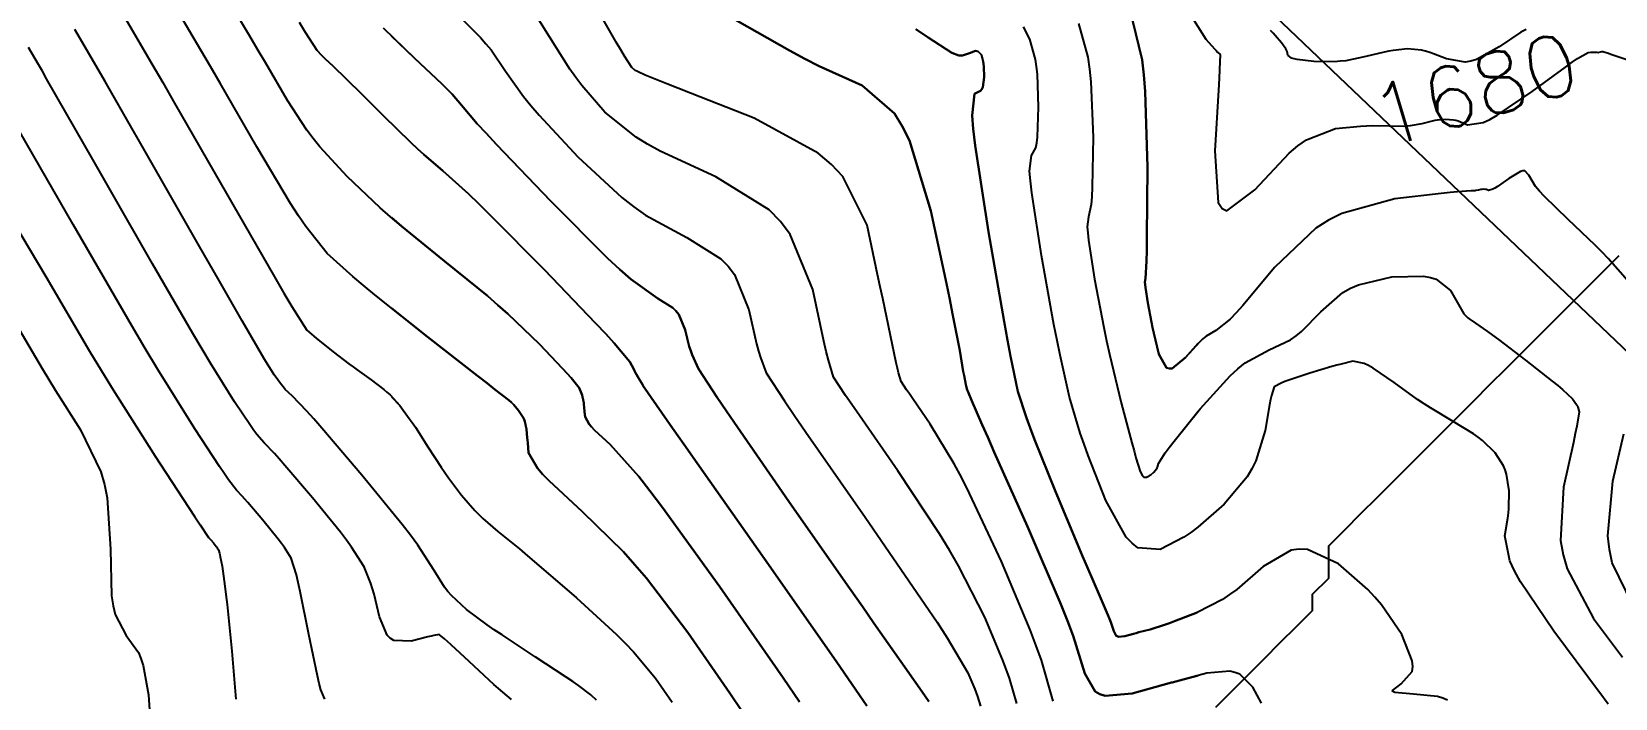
# Model space of a CAD drawing. Header units: metres. Extents: x 837117 to 838479, y 1189012 to 1191015.
# Drawn here: x 837802.6 to 837900.8, y 1190400.6 to 1190441.9 of the extents above; entities that cross this region are included whole.
import ezdxf

# ---------------------------------------------------------------- set-up
doc = ezdxf.new("R2010")
doc.units = ezdxf.units.M
doc.header["$LTSCALE"] = 0.3
for name, color, linetype in [('CORREDORVIA', 70, 'Continuous'), ('COTAS 10', 1, 'Continuous'), ('COTAS INT', 252, 'Continuous'), ('DRENAJE', 5, 'Continuous')]:
    doc.layers.add(name, color=color, linetype=linetype)
doc.styles.get("Standard").update_dxf_attribs({"font": 'simplex.shx'})

msp = doc.modelspace()

# ---------------------------------------------------------------- linework, layer by layer
at = {"layer": 'CORREDORVIA'}
msp.add_lwpolyline([(837910.676, 1191000.965), (838157.033, 1190996.193), (838237.174, 1190821.339), (838237.001, 1190602.875), (838240.031, 1190437.198), (838223.537, 1190366.272), (838212.196, 1190288.92), (838221.396, 1189997.878), (837954.545, 1189509.173), (837751.159, 1189231.384), (837593.191, 1189234.399), (837744.487, 1189686.609), (837750.277, 1189933.973), (837723.624, 1190051.525), (837726.092, 1190134.48), (837885.383, 1190229.429), (837983.184, 1190344.12), (837817.554, 1190502.187), (837798.033, 1190660.17), (837963.574, 1190795.982)], close=True, dxfattribs=at)
at = {"layer": 'COTAS 10'}
for points in [[(837878.85, 1190400.281), (837878.309, 1190401.267), (837877.493, 1190402.074), (837877.197, 1190402.192), (837876.872, 1190402.264), (837875.447, 1190402.142), (837873.751, 1190401.694), (837873.299, 1190401.572), (837873.256, 1190401.56), (837872.749, 1190401.421), (837870.824, 1190400.885), (837869.159, 1190400.732), (837868.816, 1190400.834), (837868.523, 1190401), (837867.893, 1190402.122), (837867.166, 1190404.452), (837866.812, 1190405.379), (837866.393, 1190406.428), (837864.328, 1190411.235), (837862.278, 1190415.845), (837861.868, 1190416.77), (837861.526, 1190417.543), (837860.861, 1190419.067), (837860.677, 1190419.523), (837860.638, 1190419.624), (837860.605, 1190419.713), (837860.529, 1190419.943), (837860.444, 1190420.376), (837860.404, 1190420.593), (837860.358, 1190420.853), (837860.133, 1190422.144), (837859.696, 1190424.424), (837859.516, 1190425.308), (837859.31, 1190426.301), (837858.352, 1190430.796), (837857.013, 1190435.157), (837856.567, 1190436.065), (837856.087, 1190436.842), (837854.084, 1190438.567), (837851.43, 1190439.782), (837850.541, 1190440.238), (837849.585, 1190440.745), (837845.574, 1190443.011)], [(837845.574, 1190443.011), (837849.585, 1190440.745), (837850.541, 1190440.238), (837851.43, 1190439.782), (837854.084, 1190438.567), (837856.087, 1190436.842), (837856.567, 1190436.065), (837857.013, 1190435.157), (837858.352, 1190430.796), (837859.31, 1190426.301), (837859.516, 1190425.308), (837859.696, 1190424.424), (837860.133, 1190422.144), (837860.358, 1190420.853), (837860.404, 1190420.593), (837860.444, 1190420.376), (837860.529, 1190419.943), (837860.605, 1190419.713), (837860.638, 1190419.624), (837860.677, 1190419.523), (837860.861, 1190419.067), (837861.526, 1190417.543), (837861.868, 1190416.77), (837862.278, 1190415.845), (837864.328, 1190411.235), (837866.393, 1190406.428), (837866.812, 1190405.379), (837867.166, 1190404.452), (837867.893, 1190402.122), (837868.523, 1190401), (837868.816, 1190400.834), (837869.159, 1190400.732), (837870.824, 1190400.885), (837872.749, 1190401.421), (837873.256, 1190401.56), (837873.299, 1190401.572), (837873.751, 1190401.694), (837874.923, 1190402.004)], [(837819.19, 1190442.494), (837819.566, 1190441.881), (837820.289, 1190440.761), (837820.58, 1190440.448), (837820.684, 1190440.344), (837820.797, 1190440.232), (837821.289, 1190439.767), (837822.103, 1190438.986), (837822.42, 1190438.676), (837822.777, 1190438.324), (837824.394, 1190436.714), (837826.104, 1190435.046), (837826.519, 1190434.659), (837826.909, 1190434.303), (837828.106, 1190433.286), (837829.697, 1190431.854), (837830.335, 1190431.237), (837831.059, 1190430.524), (837834.389, 1190427.152), (837837.566, 1190423.844), (837838.195, 1190423.172), (837838.715, 1190422.605), (837839.684, 1190421.439), (837839.926, 1190420.991), (837839.987, 1190420.878), (837840.046, 1190420.769), (837840.239, 1190420.414), (837840.464, 1190420.035), (837840.543, 1190419.911), (837840.63, 1190419.778), (837841.004, 1190419.228), (837842.339, 1190417.327), (837843.031, 1190416.342), (837843.863, 1190415.159), (837848.033, 1190409.228), (837852.471, 1190402.879), (837853.472, 1190401.431), (837854.374, 1190400.118)], [(837874.655, 1190442.62), (837875.39, 1190441.447), (837875.929, 1190440.857), (837876.034, 1190440.744), (837876.121, 1190440.652), (837876.276, 1190440.5), (837876.247, 1190439.578), (837876.217, 1190439.001), (837876.177, 1190438.283), (837875.956, 1190434.529), (837876.164, 1190431.32), (837876.395, 1190430.946), (837876.701, 1190430.796), (837878.431, 1190432.115), (837880.549, 1190434.386), (837881.1, 1190434.837), (837881.634, 1190435.21), (837881.738, 1190435.251), (837883.434, 1190435.915), (837884.978, 1190436.062), (837885.35, 1190436.084), (837885.7, 1190436.098), (837886.764, 1190436.078), (837887.631, 1190436.057), (837887.855, 1190436.07), (837888.072, 1190436.09), (837888.801, 1190436.229), (837889.44, 1190436.386), (837889.601, 1190436.417), (837889.755, 1190436.443), (837890.253, 1190436.494), (837890.736, 1190436.452), (837890.88, 1190436.419), (837891.029, 1190436.377), (837891.607, 1190436.148), (837892.59, 1190436.287), (837892.995, 1190436.476), (837893.458, 1190436.731), (837895.609, 1190438.197), (837897.681, 1190439.722), (837898.093, 1190440.013), (837898.436, 1190440.248), (837899.09, 1190440.627), (837899.26, 1190440.636), (837899.297, 1190440.638), (837899.33, 1190440.641), (837899.41, 1190440.65), (837899.473, 1190440.653), (837899.495, 1190440.652), (837899.518, 1190440.651), (837899.616, 1190440.638), (837899.72, 1190440.63), (837899.747, 1190440.631), (837899.774, 1190440.633), (837899.863, 1190440.655), (837899.945, 1190440.676), (837899.966, 1190440.679), (837899.988, 1190440.679), (837900.062, 1190440.67), (837900.343, 1190440.578), (837900.495, 1190440.528), (837900.679, 1190440.466), (837901.612, 1190440.152)], [(837832.349, 1190400.501), (837831.539, 1190401.19), (837831.266, 1190401.434), (837830.972, 1190401.701), (837829.734, 1190402.858), (837828.61, 1190403.91), (837828.387, 1190404.111), (837828.203, 1190404.273), (837827.859, 1190404.534), (837827.538, 1190404.476), (837827.368, 1190404.437), (837827.164, 1190404.389), (837826.134, 1190404.133), (837825.068, 1190404.17), (837824.84, 1190404.306), (837824.641, 1190404.498), (837824.165, 1190405.643), (837823.845, 1190407.031), (837823.745, 1190407.375), (837823.639, 1190407.702), (837823.213, 1190408.736), (837822.442, 1190409.952), (837822.118, 1190410.394), (837821.747, 1190410.882), (837820.009, 1190413.021), (837818.306, 1190415.024), (837817.956, 1190415.425), (837817.659, 1190415.759), (837817.028, 1190416.413), (837816.572, 1190416.937), (837816.385, 1190417.19), (837816.172, 1190417.489), (837815.184, 1190418.96), (837813.7, 1190421.353), (837813.174, 1190422.234), (837812.598, 1190423.21), (837810.102, 1190427.523), (837807.563, 1190431.963), (837806.399, 1190433.999), (837804.736, 1190436.91), (837803.539, 1190438.999), (837803.273, 1190439.46), (837803.036, 1190439.871), (837802.416, 1190440.931)], [(837854.374, 1190400.118), (837853.472, 1190401.431), (837852.471, 1190402.879), (837848.033, 1190409.228), (837843.863, 1190415.159), (837843.031, 1190416.342), (837842.339, 1190417.327), (837841.004, 1190419.228), (837840.63, 1190419.778), (837840.543, 1190419.911), (837840.464, 1190420.035), (837840.239, 1190420.414), (837840.046, 1190420.769), (837839.987, 1190420.878), (837839.926, 1190420.991), (837839.684, 1190421.439), (837838.715, 1190422.605), (837838.195, 1190423.172), (837837.566, 1190423.844), (837834.389, 1190427.152), (837831.059, 1190430.524), (837830.335, 1190431.237), (837829.697, 1190431.854), (837828.106, 1190433.286), (837826.909, 1190434.303), (837826.519, 1190434.659), (837826.104, 1190435.046), (837824.394, 1190436.714), (837822.777, 1190438.324), (837822.42, 1190438.676), (837822.103, 1190438.986), (837821.289, 1190439.767), (837820.797, 1190440.232), (837820.684, 1190440.344), (837820.58, 1190440.448)], [(837832.349, 1190400.501), (837831.539, 1190401.19), (837831.266, 1190401.434), (837830.972, 1190401.701), (837829.734, 1190402.858), (837828.61, 1190403.91), (837828.387, 1190404.111), (837828.203, 1190404.273), (837827.859, 1190404.534), (837827.538, 1190404.476), (837827.368, 1190404.437), (837827.164, 1190404.389), (837826.134, 1190404.133), (837825.068, 1190404.17), (837824.923, 1190404.256)]]:
    msp.add_lwpolyline(points, dxfattribs=at)
at = {"layer": 'COTAS INT'}
for points in [[(837850.209, 1190400.36), (837849.194, 1190401.846), (837845.269, 1190407.493), (837841.716, 1190412.416), (837840.935, 1190413.446), (837840.242, 1190414.33), (837838.471, 1190416.318), (837837.503, 1190417.216), (837837.316, 1190417.413), (837837.164, 1190417.588), (837836.909, 1190418.034), (837836.88, 1190418.351), (837836.872, 1190418.444), (837836.863, 1190418.539), (837836.828, 1190418.903), (837836.761, 1190419.275), (837836.732, 1190419.376), (837836.699, 1190419.476), (837836.542, 1190419.826), (837836.053, 1190420.452), (837835.81, 1190420.725), (837835.521, 1190421.041), (837834.09, 1190422.541), (837832.133, 1190424.415), (837831.512, 1190424.966), (837830.857, 1190425.532), (837828.206, 1190427.69), (837825.531, 1190429.862), (837824.861, 1190430.437), (837824.222, 1190430.999), (837822.169, 1190432.931), (837820.472, 1190434.784), (837820.058, 1190435.296), (837819.668, 1190435.807), (837818.46, 1190437.65), (837817.124, 1190439.952), (837816.654, 1190440.753), (837816.14, 1190441.625), (837813.922, 1190445.363)], [(837846.609, 1190399.827), (837845.877, 1190400.904), (837843.277, 1190404.66), (837840.714, 1190408.03), (837840.005, 1190408.864), (837839.297, 1190409.656), (837836.743, 1190412.157), (837834.681, 1190414.07), (837834.283, 1190414.49), (837833.96, 1190414.862), (837833.416, 1190415.813), (837833.362, 1190416.425), (837833.347, 1190416.584), (837833.333, 1190416.739), (837833.283, 1190417.261), (837833.178, 1190417.739), (837833.129, 1190417.866), (837833.071, 1190417.991), (837832.791, 1190418.423), (837832.494, 1190418.777), (837832.425, 1190418.852), (837832.363, 1190418.918), (837832.186, 1190419.075), (837831.33, 1190419.733), (837830.839, 1190420.116), (837830.237, 1190420.585), (837827.147, 1190423.001), (837823.874, 1190425.607), (837823.158, 1190426.197), (837822.524, 1190426.729), (837820.921, 1190428.171), (837819.605, 1190429.832), (837819.152, 1190430.501), (837818.661, 1190431.262), (837816.57, 1190434.767), (837814.299, 1190438.715), (837813.694, 1190439.755), (837813.101, 1190440.773), (837811.045, 1190444.255)], [(837808.169, 1190443.147), (837810.061, 1190439.92), (837810.734, 1190438.758), (837811.473, 1190437.478), (837814.68, 1190431.884), (837817.655, 1190426.717), (837818.246, 1190425.707), (837818.737, 1190424.879), (837819.673, 1190423.41), (837820.093, 1190423.032), (837820.259, 1190422.893), (837820.447, 1190422.738), (837821.304, 1190422.056), (837822.272, 1190421.316), (837822.529, 1190421.125), (837822.781, 1190420.941), (837823.655, 1190420.329), (837824.439, 1190419.739), (837824.635, 1190419.568), (837824.822, 1190419.395), (837825.422, 1190418.743), (837826.018, 1190417.941), (837826.203, 1190417.674), (837826.396, 1190417.386), (837827.165, 1190416.182), (837827.986, 1190414.911), (837828.212, 1190414.581), (837828.438, 1190414.262), (837829.248, 1190413.188), (837830.086, 1190412.228), (837830.329, 1190411.98), (837830.577, 1190411.739), (837831.514, 1190410.934), (837832.848, 1190409.843), (837833.347, 1190409.422), (837833.902, 1190408.949), (837836.375, 1190406.812), (837838.855, 1190404.543), (837839.415, 1190403.987), (837839.92, 1190403.462), (837841.285, 1190401.827), (837842.304, 1190400.355)], [(837828.953, 1190443.039), (837830.429, 1190441.559), (837830.771, 1190441.168), (837831.085, 1190440.786), (837831.983, 1190439.475), (837833.101, 1190437.896), (837833.555, 1190437.345), (837834.071, 1190436.744), (837836.456, 1190434.164), (837839.193, 1190431.629), (837839.93, 1190431.056), (837840.66, 1190430.54), (837843.222, 1190429.145), (837845.338, 1190427.833), (837845.785, 1190427.37), (837846.173, 1190426.863), (837847.074, 1190424.669), (837847.547, 1190422.562), (837847.665, 1190422.109), (837847.777, 1190421.713), (837848.135, 1190420.753), (837849.272, 1190419.023), (837849.875, 1190418.14), (837850.603, 1190417.082), (837854.273, 1190411.806), (837857.979, 1190406.423), (837858.73, 1190405.297), (837859.362, 1190404.331), (837860.648, 1190402.158), (837861.074, 1190401.149), (837861.163, 1190400.916), (837861.24, 1190400.703), (837861.413, 1190400.099)], [(837828.953, 1190443.039), (837830.429, 1190441.559), (837830.771, 1190441.168), (837831.085, 1190440.786), (837831.983, 1190439.475), (837833.101, 1190437.896), (837833.555, 1190437.345), (837834.071, 1190436.744), (837836.456, 1190434.164), (837839.193, 1190431.629), (837839.93, 1190431.056), (837840.66, 1190430.54), (837843.222, 1190429.145), (837845.338, 1190427.833), (837845.785, 1190427.37), (837846.173, 1190426.863), (837847.074, 1190424.669), (837847.547, 1190422.562), (837847.665, 1190422.109), (837847.777, 1190421.713), (837848.135, 1190420.753), (837849.272, 1190419.023), (837849.875, 1190418.14), (837850.603, 1190417.082), (837854.273, 1190411.806), (837857.979, 1190406.423), (837858.73, 1190405.297), (837859.362, 1190404.331), (837860.648, 1190402.158), (837861.074, 1190401.149), (837861.163, 1190400.916), (837861.24, 1190400.703), (837861.413, 1190400.099)], [(837863.673, 1190400.258), (837863.223, 1190401.827), (837863.023, 1190402.382), (837862.792, 1190402.988), (837861.684, 1190405.611), (837860.055, 1190408.806), (837859.494, 1190409.773), (837858.886, 1190410.776), (837856.293, 1190414.697), (837853.917, 1190418.112), (837853.446, 1190418.796), (837853.056, 1190419.367), (837852.32, 1190420.488), (837851.997, 1190421.553), (837851.867, 1190422.089), (837851.719, 1190422.731), (837851.037, 1190425.92), (837849.628, 1190429.349), (837849.022, 1190430.141), (837848.323, 1190430.866), (837845.015, 1190432.917), (837841.575, 1190434.509), (837840.792, 1190434.945), (837840.083, 1190435.378), (837838.132, 1190436.923), (837836.712, 1190438.571), (837836.337, 1190439.069), (837835.971, 1190439.584), (837834.714, 1190441.596), (837833.498, 1190443.537)], [(837863.673, 1190400.258), (837863.223, 1190401.827), (837863.023, 1190402.382), (837862.792, 1190402.988), (837861.684, 1190405.611), (837860.055, 1190408.806), (837859.494, 1190409.773), (837858.886, 1190410.776), (837856.293, 1190414.697), (837853.917, 1190418.112), (837853.446, 1190418.796), (837853.056, 1190419.367), (837852.32, 1190420.488), (837851.997, 1190421.553), (837851.867, 1190422.089), (837851.719, 1190422.731), (837851.037, 1190425.92), (837849.628, 1190429.349), (837849.022, 1190430.141), (837848.323, 1190430.866), (837845.015, 1190432.917), (837841.575, 1190434.509), (837840.792, 1190434.945), (837840.083, 1190435.378), (837838.132, 1190436.923), (837836.712, 1190438.571), (837836.337, 1190439.069), (837835.971, 1190439.584), (837834.714, 1190441.596), (837833.498, 1190443.537)], [(837865.933, 1190400.417), (837865.206, 1190402.952), (837864.884, 1190403.847), (837864.51, 1190404.827), (837862.721, 1190409.064), (837860.748, 1190413.282), (837860.258, 1190414.249), (837859.793, 1190415.13), (837858.313, 1190417.587), (837857.232, 1190419.141), (837857.018, 1190419.452), (837856.84, 1190419.712), (837856.505, 1190420.222), (837856.346, 1190420.765), (837856.279, 1190421.046), (837856.203, 1190421.384), (837855.843, 1190423.075), (837855.362, 1190425.379), (837855.209, 1190426.102), (837855.047, 1190426.863), (837854.391, 1190429.92), (837852.883, 1190432.942), (837852.185, 1190433.681), (837851.364, 1190434.378), (837847.387, 1190436.541), (837843.45, 1190438.1), (837842.655, 1190438.415), (837841.989, 1190438.68), (837840.647, 1190439.216), (837840.211, 1190439.414), (837840.114, 1190439.465), (837840.028, 1190439.515), (837839.807, 1190439.683), (837839.353, 1190440.397), (837839.12, 1190440.792), (837838.84, 1190441.272), (837837.444, 1190443.718)], [(837865.933, 1190400.417), (837865.206, 1190402.952), (837864.884, 1190403.847), (837864.51, 1190404.827), (837862.721, 1190409.064), (837860.748, 1190413.282), (837860.258, 1190414.249), (837859.793, 1190415.13), (837858.313, 1190417.587), (837857.232, 1190419.141), (837857.018, 1190419.452), (837856.84, 1190419.712), (837856.505, 1190420.222), (837856.346, 1190420.765), (837856.279, 1190421.046), (837856.203, 1190421.384), (837855.843, 1190423.075), (837855.362, 1190425.379), (837855.209, 1190426.102), (837855.047, 1190426.863), (837854.391, 1190429.92), (837852.883, 1190432.942), (837852.185, 1190433.681), (837851.364, 1190434.378), (837847.387, 1190436.541), (837843.45, 1190438.1), (837842.655, 1190438.415), (837841.989, 1190438.68), (837840.647, 1190439.216), (837840.211, 1190439.414), (837840.114, 1190439.465), (837840.028, 1190439.515), (837839.807, 1190439.683), (837839.353, 1190440.397), (837839.12, 1190440.792), (837838.84, 1190441.272), (837837.444, 1190443.718)], [(837837.618, 1190400.461), (837837.267, 1190400.79), (837836.498, 1190401.382), (837836.153, 1190401.622), (837835.751, 1190401.896), (837833.82, 1190403.161), (837831.766, 1190404.512), (837831.286, 1190404.84), (837830.845, 1190405.147), (837829.57, 1190406.09), (837828.641, 1190406.956), (837828.416, 1190407.215), (837828.206, 1190407.483), (837827.568, 1190408.518), (837826.547, 1190410.087), (837826.097, 1190410.69), (837825.573, 1190411.367), (837823.077, 1190414.422), (837820.606, 1190417.327), (837820.099, 1190417.909), (837819.668, 1190418.394), (837818.753, 1190419.342), (837818.331, 1190419.735), (837818.211, 1190419.869), (837818.09, 1190420.016), (837817.644, 1190420.638), (837817.062, 1190421.576), (837816.855, 1190421.921), (837816.63, 1190422.304), (837815.651, 1190423.995), (837814.169, 1190426.588), (837813.024, 1190428.591), (837810.373, 1190433.232), (837807.752, 1190437.807), (837807.17, 1190438.818), (837806.65, 1190439.717), (837805.293, 1190442.039)], [(837824.396, 1190442.142), (837826.34, 1190440.278), (837828.041, 1190438.67), (837828.385, 1190438.33), (837828.673, 1190438.035), (837829.252, 1190437.353), (837830.232, 1190436.208), (837830.773, 1190435.621), (837831.43, 1190434.918), (837834.781, 1190431.405), (837838.302, 1190427.879), (837839.069, 1190427.168), (837839.744, 1190426.571), (837841.429, 1190425.373), (837842.353, 1190424.8), (837842.549, 1190424.598), (837842.718, 1190424.377), (837843.111, 1190423.419), (837843.375, 1190422.393), (837843.463, 1190422.129), (837843.557, 1190421.873), (837843.95, 1190421.019), (837845.102, 1190419.23), (837845.674, 1190418.384), (837846.356, 1190417.386), (837849.736, 1190412.517), (837853.302, 1190407.418), (837854.101, 1190406.275), (837854.82, 1190405.249), (837856.736, 1190402.517), (837857.947, 1190400.785), (837858.22, 1190400.39)], [(837890.379, 1190400.46), (837890.076, 1190400.586), (837889.742, 1190400.688), (837888.261, 1190400.846), (837887.115, 1190400.939), (837886.991, 1190401), (837886.951, 1190401.075), (837887.503, 1190401.473), (837888.177, 1190402.246), (837888.212, 1190402.558), (837888.183, 1190402.913), (837887.532, 1190404.548), (837886.278, 1190406.381), (837885.867, 1190406.86), (837885.429, 1190407.327), (837883.62, 1190408.912), (837881.695, 1190409.804), (837881.184, 1190409.835), (837880.682, 1190409.772), (837878.951, 1190408.763), (837877.305, 1190407.337), (837876.858, 1190407.011), (837876.414, 1190406.715), (837874.844, 1190405.896), (837873.456, 1190405.357), (837873.128, 1190405.238), (837872.824, 1190405.132), (837871.93, 1190404.856), (837871.245, 1190404.676), (837871.073, 1190404.63), (837870.909, 1190404.586), (837870.38, 1190404.44), (837869.981, 1190404.403), (837869.899, 1190404.428), (837869.829, 1190404.468), (837869.678, 1190404.737), (837869.504, 1190405.295), (837869.419, 1190405.517), (837869.318, 1190405.768), (837868.824, 1190406.919), (837868.04, 1190408.731), (837867.756, 1190409.399), (837867.445, 1190410.139), (837866.081, 1190413.41), (837864.778, 1190416.635), (837864.505, 1190417.345), (837864.27, 1190417.977), (837863.736, 1190419.599), (837863.282, 1190421.79), (837863.097, 1190422.78), (837862.886, 1190423.937), (837861.911, 1190429.5), (837861.083, 1190434.857), (837860.966, 1190435.884), (837860.897, 1190436.712), (837861.05, 1190438.056), (837861.428, 1190438.246), (837861.5, 1190438.347), (837861.559, 1190438.47), (837861.652, 1190439.09), (837861.627, 1190439.763), (837861.61, 1190439.92), (837861.588, 1190440.064), (837861.475, 1190440.476), (837861.278, 1190440.693), (837861.203, 1190440.713), (837861.119, 1190440.716), (837860.746, 1190440.583), (837860.314, 1190440.438), (837860.194, 1190440.433), (837860.074, 1190440.443), (837859.639, 1190440.606), (837858.186, 1190441.559), (837857.424, 1190442.066)], [(837857.424, 1190442.066), (837858.186, 1190441.559), (837859.639, 1190440.606), (837860.074, 1190440.443), (837860.194, 1190440.433), (837860.314, 1190440.438), (837860.746, 1190440.583), (837861.119, 1190440.716), (837861.203, 1190440.713), (837861.278, 1190440.693), (837861.475, 1190440.476), (837861.588, 1190440.064), (837861.61, 1190439.92), (837861.627, 1190439.763), (837861.652, 1190439.09), (837861.559, 1190438.47), (837861.5, 1190438.347), (837861.428, 1190438.246), (837861.05, 1190438.056), (837860.897, 1190436.712), (837860.966, 1190435.884), (837861.083, 1190434.857), (837861.911, 1190429.5), (837862.886, 1190423.937), (837863.097, 1190422.78), (837863.282, 1190421.79), (837863.736, 1190419.599), (837864.27, 1190417.977), (837864.505, 1190417.345), (837864.778, 1190416.635), (837866.081, 1190413.41), (837867.445, 1190410.139), (837867.756, 1190409.399), (837868.04, 1190408.731), (837868.824, 1190406.919), (837869.318, 1190405.768), (837869.419, 1190405.517), (837869.504, 1190405.295), (837869.678, 1190404.737), (837869.829, 1190404.468), (837869.899, 1190404.428), (837869.981, 1190404.403), (837870.38, 1190404.44), (837870.909, 1190404.586), (837871.073, 1190404.63), (837871.245, 1190404.676), (837871.93, 1190404.856), (837872.824, 1190405.132), (837873.128, 1190405.238), (837873.456, 1190405.357), (837874.844, 1190405.896), (837874.923, 1190405.937)], [(837874.923, 1190411.224), (837874.89, 1190411.195), (837874.456, 1190410.873), (837874.03, 1190410.583), (837872.561, 1190409.803), (837871.182, 1190409.923), (837870.814, 1190410.2), (837870.451, 1190410.584), (837869.188, 1190412.851), (837868.097, 1190415.633), (837867.843, 1190416.341), (837867.61, 1190417.022), (837866.942, 1190419.254), (837866.352, 1190421.851), (837866.168, 1190422.762), (837865.975, 1190423.756), (837865.204, 1190428.036), (837864.604, 1190431.921), (837864.519, 1190432.666), (837864.469, 1190433.267), (837864.58, 1190434.241), (837864.855, 1190434.722), (837864.909, 1190435.013), (837864.952, 1190435.371), (837865.025, 1190437.232), (837864.947, 1190439.28), (837864.895, 1190439.757), (837864.83, 1190440.195), (837864.487, 1190441.449), (837864.087, 1190442.221)], [(837900.326, 1190400.229), (837899.802, 1190400.928), (837899.476, 1190401.366), (837899.071, 1190401.91), (837896.958, 1190404.757), (837894.895, 1190407.816), (837894.523, 1190408.494), (837894.237, 1190409.098), (837893.92, 1190410.666), (837894.11, 1190411.756), (837894.143, 1190412.059), (837894.168, 1190412.361), (837894.185, 1190413.457), (837894.029, 1190414.485), (837893.945, 1190414.745), (837893.843, 1190414.995), (837893.324, 1190415.808), (837892.54, 1190416.558), (837892.27, 1190416.768), (837891.978, 1190416.978), (837890.73, 1190417.745), (837889.317, 1190418.586), (837888.92, 1190418.843), (837888.52, 1190419.111), (837887.056, 1190420.165), (837885.764, 1190421.049), (837885.473, 1190421.21), (837885.211, 1190421.334), (837884.506, 1190421.479), (837883.782, 1190421.309), (837883.509, 1190421.235), (837883.203, 1190421.149), (837881.834, 1190420.741), (837880.537, 1190420.316), (837880.277, 1190420.22), (837880.06, 1190420.132), (837879.633, 1190419.892), (837879.456, 1190419.368), (837879.396, 1190419.101), (837879.333, 1190418.782), (837879.064, 1190417.191), (837878.494, 1190415.314), (837878.239, 1190414.815), (837877.943, 1190414.325), (837876.526, 1190412.627), (837874.89, 1190411.195), (837874.456, 1190410.873), (837874.03, 1190410.583), (837872.561, 1190409.803), (837871.182, 1190409.923), (837870.814, 1190410.2), (837870.451, 1190410.584), (837869.188, 1190412.851), (837868.097, 1190415.633), (837867.843, 1190416.341), (837867.61, 1190417.022), (837866.942, 1190419.254), (837866.352, 1190421.851), (837866.168, 1190422.762), (837865.975, 1190423.756), (837865.204, 1190428.036), (837864.604, 1190431.921), (837864.519, 1190432.666), (837864.469, 1190433.267), (837864.58, 1190434.241), (837864.855, 1190434.722), (837864.909, 1190435.013), (837864.952, 1190435.371), (837865.025, 1190437.232), (837864.947, 1190439.28), (837864.895, 1190439.757), (837864.83, 1190440.195), (837864.487, 1190441.449), (837864.087, 1190442.221)], [(837867.498, 1190442.421), (837868.072, 1190440.326), (837868.181, 1190439.594), (837868.267, 1190438.797), (837868.397, 1190435.374), (837868.345, 1190432.272), (837868.317, 1190431.678), (837868.283, 1190431.199), (837868.11, 1190430.426), (837868.041, 1190429.821), (837868.072, 1190429.448), (837868.125, 1190428.985), (837868.498, 1190426.572), (837869.065, 1190423.574), (837869.24, 1190422.744), (837869.423, 1190421.913), (837870.149, 1190418.91), (837870.802, 1190416.426), (837870.939, 1190415.923), (837871.057, 1190415.5), (837871.322, 1190414.638), (837871.468, 1190414.377), (837871.51, 1190414.333), (837871.552, 1190414.301), (837871.711, 1190414.287), (837871.88, 1190414.377), (837871.929, 1190414.41), (837871.978, 1190414.447), (837872.167, 1190414.612), (837872.33, 1190414.807), (837872.364, 1190414.864), (837872.393, 1190414.921), (837872.459, 1190415.137), (837872.875, 1190415.794), (837873.126, 1190416.129), (837873.435, 1190416.532), (837874.923, 1190418.392)], [(837867.498, 1190442.421), (837868.072, 1190440.326), (837868.181, 1190439.594), (837868.267, 1190438.797), (837868.397, 1190435.374), (837868.345, 1190432.272), (837868.317, 1190431.678), (837868.283, 1190431.199), (837868.11, 1190430.426), (837868.041, 1190429.821), (837868.072, 1190429.448), (837868.125, 1190428.985), (837868.498, 1190426.572), (837869.065, 1190423.574), (837869.24, 1190422.744), (837869.423, 1190421.913), (837870.149, 1190418.91), (837870.802, 1190416.426), (837870.939, 1190415.923), (837871.057, 1190415.5), (837871.322, 1190414.638), (837871.468, 1190414.377), (837871.51, 1190414.333), (837871.552, 1190414.301), (837871.711, 1190414.287), (837871.88, 1190414.377), (837871.929, 1190414.41), (837871.978, 1190414.447), (837872.167, 1190414.612), (837872.33, 1190414.807), (837872.364, 1190414.864), (837872.393, 1190414.921), (837872.459, 1190415.137), (837872.875, 1190415.794), (837873.126, 1190416.129), (837873.435, 1190416.532), (837875.04, 1190418.538), (837876.905, 1190420.584), (837877.378, 1190421.01), (837877.833, 1190421.376), (837879.317, 1190422.19), (837880.637, 1190422.807), (837880.987, 1190423.047), (837881.33, 1190423.318), (837882.516, 1190424.549), (837883.888, 1190425.752), (837884.348, 1190426.004), (837884.843, 1190426.223), (837886.923, 1190426.722), (837888.886, 1190426.756), (837889.307, 1190426.682), (837889.675, 1190426.57), (837890.563, 1190425.864), (837891.389, 1190424.428), (837891.561, 1190424.228), (837891.633, 1190424.167), (837891.715, 1190424.103), (837892.1, 1190423.848), (837892.853, 1190423.33), (837893.167, 1190423.099), (837893.527, 1190422.831), (837895.209, 1190421.551), (837896.861, 1190420.254), (837897.203, 1190419.976), (837897.494, 1190419.733), (837898.125, 1190419.149), (837898.371, 1190418.809), (837898.418, 1190418.72), (837898.457, 1190418.633), (837898.524, 1190418.34), (837898.383, 1190417.454), (837898.29, 1190416.994), (837898.175, 1190416.441), (837897.563, 1190413.668), (837897.383, 1190410.365), (837897.54, 1190409.478), (837897.785, 1190408.602), (837899.417, 1190405.539), (837901.216, 1190403.128)], [(837870.837, 1190442.63), (837871.436, 1190440.174), (837871.548, 1190439.241), (837871.638, 1190438.197), (837871.769, 1190433.516), (837871.739, 1190429.173), (837871.726, 1190428.343), (837871.711, 1190427.676), (837871.641, 1190426.611), (837871.614, 1190426.375), (837871.626, 1190426.23), (837871.646, 1190426.049), (837871.792, 1190425.107), (837872.021, 1190423.907), (837872.094, 1190423.564), (837872.171, 1190423.217), (837872.487, 1190421.921), (837872.948, 1190421.082), (837873.117, 1190421.022), (837873.304, 1190421.036), (837874.13, 1190421.709), (837874.923, 1190422.595)], [(837901.523, 1190426.484), (837900.319, 1190427.86), (837899.932, 1190428.265), (837899.522, 1190428.682), (837897.849, 1190430.277), (837896.364, 1190431.711), (837896.073, 1190432.027), (837895.833, 1190432.307), (837895.402, 1190433.025), (837895.159, 1190433.289), (837895.038, 1190433.284), (837894.894, 1190433.244), (837894.181, 1190432.818), (837893.459, 1190432.31), (837893.31, 1190432.218), (837893.182, 1190432.148), (837892.906, 1190432.071), (837892.78, 1190432.121), (837892.747, 1190432.131), (837892.716, 1190432.138), (837892.61, 1190432.147), (837892.501, 1190432.136), (837892.467, 1190432.13), (837892.432, 1190432.123), (837892.292, 1190432.089), (837892.133, 1190432.059), (837892.085, 1190432.054), (837892.036, 1190432.052), (837891.847, 1190432.056), (837890.999, 1190431.988), (837890.535, 1190431.939), (837889.971, 1190431.877), (837887.107, 1190431.546), (837883.827, 1190430.644), (837883.002, 1190430.223), (837882.212, 1190429.726), (837879.657, 1190427.311), (837877.686, 1190424.946), (837877.264, 1190424.48), (837876.896, 1190424.097), (837876.014, 1190423.397), (837875.402, 1190423.039), (837875.204, 1190422.871), (837874.993, 1190422.673), (837874.13, 1190421.709), (837873.304, 1190421.036), (837873.117, 1190421.022), (837872.948, 1190421.082), (837872.487, 1190421.921), (837872.171, 1190423.217), (837872.094, 1190423.564), (837872.021, 1190423.907), (837871.792, 1190425.107), (837871.646, 1190426.049), (837871.626, 1190426.23), (837871.614, 1190426.375), (837871.641, 1190426.611), (837871.711, 1190427.676), (837871.726, 1190428.343), (837871.739, 1190429.173), (837871.769, 1190433.516), (837871.638, 1190438.197), (837871.548, 1190439.241), (837871.436, 1190440.174), (837870.837, 1190442.63)], [(837895.24, 1190442.055), (837894.917, 1190441.88), (837893.576, 1190440.983), (837892.175, 1190440.192), (837891.815, 1190440.086), (837891.466, 1190440.028), (837890.307, 1190440.224), (837889.51, 1190440.541), (837889.279, 1190440.632), (837889.013, 1190440.707), (837888.756, 1190440.766), (837887.896, 1190440.842), (837887.008, 1190440.751), (837886.734, 1190440.704), (837886.448, 1190440.648), (837885.309, 1190440.369), (837884.075, 1190440.116), (837883.727, 1190440.077), (837883.378, 1190440.051), (837882.094, 1190440.068), (837881.055, 1190440.19), (837880.86, 1190440.23), (837880.704, 1190440.273), (837880.474, 1190440.452), (837880.432, 1190440.688), (837880.396, 1190440.768), (837880.348, 1190440.853), (837880.087, 1190441.213), (837879.688, 1190441.675), (837879.554, 1190441.825), (837879.409, 1190441.984)], [(837858.22, 1190400.39), (837857.947, 1190400.785), (837856.736, 1190402.517), (837854.82, 1190405.249), (837854.101, 1190406.275), (837853.302, 1190407.418), (837849.736, 1190412.517), (837846.356, 1190417.386), (837845.674, 1190418.384), (837845.102, 1190419.23), (837843.95, 1190421.019), (837843.557, 1190421.873), (837843.463, 1190422.129), (837843.375, 1190422.393), (837843.111, 1190423.419), (837842.718, 1190424.377), (837842.549, 1190424.598), (837842.353, 1190424.8), (837841.429, 1190425.373), (837839.744, 1190426.571), (837839.069, 1190427.168), (837838.302, 1190427.879), (837834.781, 1190431.405), (837831.43, 1190434.918), (837830.773, 1190435.621), (837830.232, 1190436.208), (837829.252, 1190437.353), (837828.673, 1190438.035), (837828.385, 1190438.33), (837828.041, 1190438.67), (837826.34, 1190440.278), (837824.923, 1190441.636)], [(837820.777, 1190400.523), (837820.53, 1190401.115), (837820.431, 1190401.503), (837820.318, 1190401.988), (837819.799, 1190404.546), (837819.262, 1190407.21), (837819.138, 1190407.762), (837819.025, 1190408.234), (837818.703, 1190409.265), (837818.279, 1190409.933), (837818.101, 1190410.176), (837817.897, 1190410.444), (837816.942, 1190411.62), (837816.006, 1190412.72), (837815.814, 1190412.941), (837815.651, 1190413.124), (837815.304, 1190413.484), (837814.813, 1190414.139), (837814.559, 1190414.51), (837814.254, 1190414.963), (837812.724, 1190417.282), (837810.433, 1190420.963), (837809.647, 1190422.275), (837808.795, 1190423.714), (837805.173, 1190429.969), (837801.88, 1190435.705)], [(837801.038, 1190430.873), (837803.493, 1190426.732), (837806.196, 1190422.116), (837806.933, 1190420.896), (837807.665, 1190419.703), (837810.265, 1190415.604), (837812.335, 1190412.437), (837812.733, 1190411.831), (837813.054, 1190411.342), (837813.579, 1190410.554), (837813.642, 1190410.49), (837813.671, 1190410.456), (837813.706, 1190410.417), (837813.875, 1190410.218), (837814.047, 1190410.006), (837814.084, 1190409.958), (837814.116, 1190409.914), (837814.192, 1190409.794), (837814.255, 1190409.583), (837814.279, 1190409.482), (837814.305, 1190409.363), (837814.421, 1190408.78), (837814.594, 1190407.545), (837814.656, 1190407.015), (837814.724, 1190406.404), (837815.019, 1190403.517), (837815.273, 1190400.532)], [(837824.923, 1190430.383), (837825.531, 1190429.862), (837828.206, 1190427.69), (837830.857, 1190425.532), (837831.512, 1190424.966), (837832.133, 1190424.415), (837834.09, 1190422.541), (837835.521, 1190421.041), (837835.81, 1190420.725), (837836.053, 1190420.452), (837836.542, 1190419.826), (837836.699, 1190419.476), (837836.732, 1190419.376), (837836.761, 1190419.275), (837836.828, 1190418.903), (837836.863, 1190418.539), (837836.872, 1190418.444), (837836.88, 1190418.351), (837836.909, 1190418.034), (837837.164, 1190417.588), (837837.316, 1190417.413), (837837.503, 1190417.216), (837838.471, 1190416.318), (837840.242, 1190414.33), (837840.935, 1190413.446), (837841.716, 1190412.416), (837845.269, 1190407.493), (837849.194, 1190401.846), (837850.209, 1190400.36)], [(837824.923, 1190424.771), (837827.147, 1190423.001), (837830.237, 1190420.585), (837830.839, 1190420.116), (837831.33, 1190419.733), (837832.186, 1190419.075), (837832.363, 1190418.918), (837832.425, 1190418.852), (837832.494, 1190418.777), (837832.791, 1190418.423), (837833.071, 1190417.991), (837833.129, 1190417.866), (837833.178, 1190417.739), (837833.283, 1190417.261), (837833.333, 1190416.739), (837833.347, 1190416.584), (837833.362, 1190416.425), (837833.416, 1190415.813), (837833.96, 1190414.862), (837834.283, 1190414.49), (837834.681, 1190414.07), (837836.743, 1190412.157), (837839.297, 1190409.656), (837840.005, 1190408.864), (837840.714, 1190408.03), (837843.277, 1190404.66), (837845.877, 1190400.904), (837846.609, 1190399.827)], [(837801.814, 1190423.496), (837803.266, 1190421.024), (837803.679, 1190420.344), (837804.097, 1190419.666), (837805.646, 1190417.233), (837806.892, 1190414.624), (837807.119, 1190413.835), (837807.294, 1190413.017), (837807.499, 1190409.823), (837807.569, 1190406.946), (837807.658, 1190406.328), (837807.779, 1190405.787), (837808.468, 1190404.476), (837809.223, 1190403.423), (837809.384, 1190403.043), (837809.525, 1190402.626), (837809.862, 1190400.803), (837809.992, 1190398.628)], [(837824.923, 1190419.285), (837825.422, 1190418.743), (837826.018, 1190417.941), (837826.203, 1190417.674), (837826.396, 1190417.386), (837827.165, 1190416.182), (837827.986, 1190414.911), (837828.212, 1190414.581), (837828.438, 1190414.262), (837829.248, 1190413.188), (837830.086, 1190412.228), (837830.329, 1190411.98), (837830.577, 1190411.739), (837831.514, 1190410.934), (837832.848, 1190409.843), (837833.347, 1190409.422), (837833.902, 1190408.949), (837836.375, 1190406.812), (837838.855, 1190404.543), (837839.415, 1190403.987), (837839.92, 1190403.462), (837841.285, 1190401.827), (837842.304, 1190400.355)], [(837901.875, 1190406.322), (837900.584, 1190408.986), (837900.408, 1190409.805), (837900.311, 1190410.661), (837900.614, 1190414.045), (837901.29, 1190416.975)], [(837837.618, 1190400.461), (837837.267, 1190400.79), (837836.498, 1190401.382), (837836.153, 1190401.622), (837835.751, 1190401.896), (837833.82, 1190403.161), (837831.766, 1190404.512), (837831.286, 1190404.84), (837830.845, 1190405.147), (837829.57, 1190406.09), (837828.641, 1190406.956), (837828.416, 1190407.215), (837828.206, 1190407.483), (837827.568, 1190408.518), (837826.547, 1190410.087), (837826.097, 1190410.69), (837825.573, 1190411.367), (837824.923, 1190412.162)]]:
    msp.add_lwpolyline(points, dxfattribs=at)
at = {"layer": 'DRENAJE'}
for points in [[(837900.98, 1190428.008, 0), (837899.98, 1190427.008, 0), (837898.981, 1190426.009, 0), (837897.981, 1190425.009, 0), (837896.981, 1190424.01, 0), (837895.982, 1190423.01, 0), (837894.982, 1190422.01, 0), (837893.982, 1190421.011, 0), (837892.983, 1190420.011, 0), (837891.983, 1190419.011, 0), (837890.983, 1190418.012, 0), (837889.984, 1190417.012, 0), (837888.984, 1190416.012, 0), (837887.985, 1190415.013, 0), (837886.985, 1190414.013, 0), (837885.985, 1190413.013, 0), (837884.986, 1190412.014, 0), (837883.986, 1190411.014, 0)], [(837883.986, 1190411.014, 0), (837882.986, 1190410.014, 0), (837882.986, 1190409.015, 0), (837882.986, 1190408.015, 0), (837881.987, 1190407.015, 0), (837881.987, 1190406.016, 0), (837880.987, 1190405.016, 0), (837879.987, 1190404.016, 0), (837878.988, 1190403.017, 0), (837877.988, 1190402.017, 0), (837876.988, 1190401.017, 0), (837875.989, 1190400.018, 0)]]:
    msp.add_polyline3d(points, dxfattribs=at)

# ---------------------------------------------------------------- texts
at = {"layer": 'COTAS 10', "insert": (837886.353, 1190434.644), "char_height": 3.8, "attachment_point": 7, "rotation": 16.59031}
msp.add_mtext('1680', dxfattribs=at)

doc.saveas('drawing.dxf')
